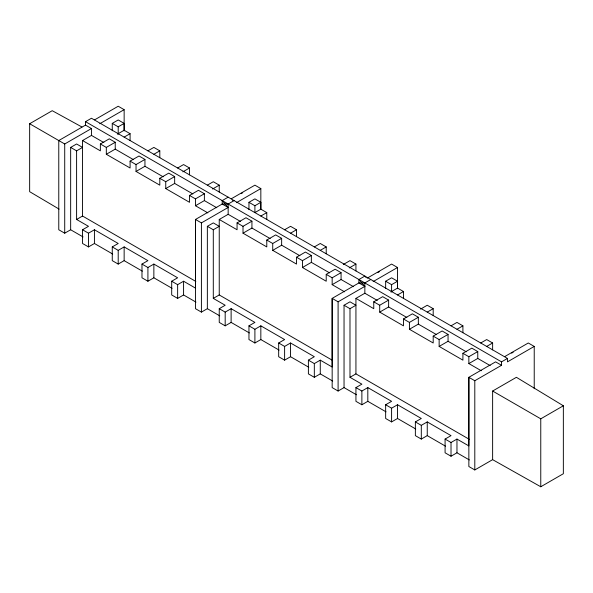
<?xml version="1.0" encoding="UTF-8"?>
<svg xmlns="http://www.w3.org/2000/svg" width="593" height="593" viewBox="0 0 593 593"><rect width="100%" height="100%" fill="white"/><g stroke="black" fill="none" stroke-linecap="round" stroke-linejoin="round"><path stroke-width="0.89" d="M81.923 126.991L52.236 110.698L29.65 123.737L29.65 191.672L59.092 209.107M534.226 388.734L534.226 346.423L507.482 361.863L507.482 358.431L91.463 118.244L85.518 121.676L85.518 125.108L58.774 140.548L58.774 229.765L64.719 233.19L64.719 143.98L91.463 128.54L91.463 135.404L103.864 142.565M64.719 233.19L70.656 229.765L70.656 147.412L76.601 143.98L82.546 147.412L76.601 150.844L70.656 147.412M76.601 150.844L76.601 219.469L88.49 226.333L82.546 229.758L82.546 243.486L88.49 246.918L94.428 243.486L112.655 254.012M88.49 246.918L88.49 233.19L94.428 229.765L118.207 243.486L112.262 246.918L112.262 260.646L118.207 264.078L124.145 260.646L124.145 246.918L118.207 250.35L112.262 246.918M115.235 142.261L106.317 147.412L106.317 154.276L115.235 149.125L115.235 142.261L109.29 138.829L100.373 143.98L100.373 150.844L82.546 140.548L82.546 216.037L195.823 281.438M124.145 130.823L124.145 109.668L118.207 106.236L94.606 119.86M144.951 159.421L136.034 164.565L136.034 171.429L144.951 166.285L144.951 159.421L139.007 155.989L130.089 161.133L130.089 167.997L106.317 154.276M174.661 176.573L165.751 181.725L165.751 188.589L174.661 183.437L174.661 176.573L168.723 173.141L159.806 178.293L159.806 185.157L136.034 171.429M204.377 193.733L195.468 198.877L195.468 205.741L204.377 200.597L204.377 193.733L198.44 190.301L189.523 195.445L189.523 202.309L165.751 188.589M232.612 200.597L234.094 200.597L228.157 204.029L222.212 204.029L195.468 219.469L195.468 308.679L201.405 312.111L201.412 222.901L195.468 219.469L195.468 288.094L183.578 281.23L177.633 284.662L171.696 281.23L171.696 294.958L177.633 298.39L183.578 294.958L195.979 302.119M201.405 312.111L207.35 308.679L207.35 226.333L213.295 222.901L219.24 226.333L213.295 229.758L207.35 226.333M213.295 229.758L213.295 298.39L225.184 305.247L219.24 308.679L219.24 322.407L225.184 325.839L231.122 322.407L249.349 332.932M228.157 197.165L222.212 200.597L222.212 204.029L228.157 207.461L201.412 222.901M225.184 325.839L225.184 312.111L231.122 308.679L254.901 322.407L248.956 325.839L248.956 339.559L254.901 342.991L260.838 339.559L260.838 325.839L254.901 329.271L248.956 325.839M332.517 360.359L219.24 294.958L219.24 219.469L228.157 214.318L228.157 204.029M251.929 221.182L243.011 226.326L243.011 233.19L251.929 228.046L251.929 221.182L245.984 217.75L237.067 222.901L237.067 229.758L219.24 219.469M260.838 209.381L260.838 188.589L254.901 185.157L231.3 198.781M281.645 238.342L272.728 243.486L272.728 250.35L281.645 245.198L281.645 238.342L275.701 234.91L266.783 240.054L266.783 246.918L243.011 233.19M311.355 255.494L302.445 260.646L302.445 267.502L311.355 262.358L311.355 255.494L305.417 252.062L296.5 257.214L296.5 264.07L272.728 250.35M341.071 272.654L332.162 277.798L332.162 284.662L341.071 279.518L341.071 272.654L335.134 269.222L326.217 274.366L326.217 281.23L302.445 267.502M370.788 279.518L364.851 282.943L358.906 282.943L332.162 298.383L332.162 387.6L338.099 391.032L338.099 301.815L332.162 298.383L332.162 367.015L320.272 360.151L314.327 363.583L308.39 360.151L308.39 373.879L314.327 377.304L320.272 373.879L332.673 381.04M338.099 391.032L344.044 387.6L344.044 305.247L349.989 301.815L355.933 305.247L349.989 308.679L344.044 305.247M349.989 308.679L349.989 377.304L361.878 384.168L355.933 387.6L355.933 401.328L361.878 404.76L367.816 401.328L386.043 411.846M366.037 277.457L364.851 276.086L358.906 279.518L358.906 282.943L364.851 286.375L364.851 293.238L377.252 300.399M361.878 404.76L361.878 391.032L367.816 387.6L391.595 401.328L385.65 404.76L385.65 418.48L391.595 421.912L397.532 418.48L397.532 404.76L391.595 408.192L385.65 404.76M338.099 301.815L364.851 286.375L364.851 282.943M388.623 300.102L379.705 305.247L379.705 312.111L388.623 306.966L388.623 300.102L382.678 296.67L373.76 301.815L373.76 308.679L355.933 298.383L355.933 373.879L469.211 439.28M397.532 288.658L397.532 267.502L391.595 264.078L367.208 278.154M418.339 317.255L409.422 322.407L409.422 329.271L418.339 324.119L418.339 317.255L412.394 313.83L403.477 318.975L403.477 325.839L379.705 312.111M448.056 334.415L439.139 339.559L439.139 346.423L448.056 341.279L448.056 334.415L442.111 330.983L433.194 336.127L433.194 342.991L409.422 329.271M477.765 351.567L468.855 356.719L468.855 363.583L477.765 358.431L477.765 351.567L471.828 348.143L462.911 353.287L462.911 360.151L439.139 346.423M492.627 459.657L492.627 391.032L516.399 377.304L563.35 405.782L563.35 473.725L540.764 486.764L492.627 459.657L474.8 469.952L474.8 380.736L468.855 377.304L468.855 445.929L456.966 439.072L451.021 442.504L445.084 439.072L445.084 452.793L451.021 456.225L456.966 452.793L469.367 459.953M474.8 380.736L501.545 365.295L501.545 361.863L507.482 358.431M540.764 486.764L540.764 418.828L563.35 405.782M99.765 123.744L124.145 109.668M82.546 140.548L91.463 135.404M112.262 130.756L112.262 123.388L118.207 119.956L124.145 123.388L124.145 130.712M112.262 123.388L118.207 126.82L124.145 123.388M117.458 134.114L124.145 130.252L130.089 133.684L130.089 140.548M124.145 137.116L130.089 133.684M147.916 150.844L153.861 147.412L159.806 150.844L159.806 157.701M153.861 154.276L159.806 150.844M76.601 219.469L82.546 216.037M177.633 167.997L183.578 164.565L189.523 167.997L189.523 174.861M182.837 171.859L189.523 167.997M207.35 185.157L213.295 181.725L219.24 185.157L219.24 192.013M212.553 189.011L219.24 185.157M241.247 193.577L242.737 192.718M236.459 202.665L260.838 188.589M172.089 288.324L153.861 277.798L147.916 281.23L141.979 277.798L141.979 264.078L147.916 260.646L124.145 246.918M248.956 209.677L248.956 202.309L254.901 198.877L260.838 202.309L260.838 209.633M141.979 264.078L147.916 267.502L153.861 264.078L177.633 277.798L171.696 281.23M248.956 202.309L254.901 205.741L260.838 202.309M254.901 212.605L260.838 209.173L266.783 212.605L266.783 219.469M260.838 216.037L266.783 212.605M284.61 229.758L290.555 226.326L296.5 229.758L296.5 236.622M290.555 233.19L296.5 229.758M213.295 298.39L219.24 294.958M314.327 246.918L320.272 243.486L326.217 246.918L326.217 253.782M320.272 250.35L326.217 246.918M343.303 264.5L349.989 260.646L355.933 264.07L355.933 270.934M349.247 267.932L355.933 264.07M377.941 272.491L379.431 271.638M373.153 281.586L397.532 267.502M308.783 367.245L290.555 356.719L284.61 360.151L278.673 356.719L278.673 342.991L284.61 339.559L260.838 325.839M355.933 298.383L364.851 293.238M385.65 288.598L385.65 281.23L391.595 277.798L397.532 281.23L397.532 288.546M278.673 342.991L284.61 346.423L290.555 342.991L314.327 356.719L308.39 360.151M385.65 281.23L391.595 284.662L397.532 281.23M390.846 291.956L397.532 288.094L403.477 291.526L403.477 298.383M397.532 294.958L403.477 291.526M420.563 309.109L427.249 305.247L433.194 308.679L433.194 315.543M427.249 312.111L433.194 308.679M349.989 377.304L355.933 373.879M451.021 325.839L456.966 322.407L462.911 325.839L462.911 332.703M456.966 329.271L462.911 325.839M480.738 342.991L486.683 339.559L492.627 342.991L492.627 349.855M486.683 346.423L492.627 342.991M504.687 356.615L528.289 342.991L534.226 346.423M511.663 353.131L513.153 352.272M445.476 446.158L427.249 435.64L421.304 439.072L415.367 435.64L415.367 421.912L421.304 418.48L397.532 404.76M415.367 421.912L421.304 425.344L427.249 421.912L451.021 435.64L445.084 439.072M85.518 121.676L501.545 361.863M85.518 125.108L91.463 128.54M501.545 365.295L495.6 361.863L468.855 377.304L468.855 466.521L474.8 469.952M115.235 149.125L133.455 159.65M144.951 166.285L163.171 176.803M174.661 183.437L192.888 193.963M204.377 200.597L216.786 207.758M228.157 214.318L240.558 221.478M251.929 228.046L270.149 238.571M281.645 245.198L299.865 255.724M311.355 262.358L329.582 272.884M341.071 279.518L353.48 286.678M388.623 306.966L406.842 317.485M418.339 324.119L436.559 334.645M448.056 341.279L466.276 351.797M477.765 358.431L490.174 365.592M100.373 143.98L106.317 147.412M130.089 161.133L136.034 164.565M159.806 178.293L165.751 181.725M189.523 195.445L195.468 198.877M237.067 222.901L243.011 226.326M266.783 240.054L272.728 243.486M296.5 257.214L302.445 260.646M326.217 274.366L332.162 277.798M373.76 301.815L379.705 305.247M403.477 318.975L409.422 322.407M433.194 336.127L439.139 339.559M462.911 353.287L468.855 356.719M195.468 205.741L207.869 212.902M332.162 284.662L344.563 291.823M468.855 363.583L481.257 370.744M29.65 123.737L64.719 143.98M492.627 391.032L540.764 418.828M82.546 229.758L88.49 233.19M219.24 308.679L225.184 312.111M355.933 387.6L361.878 391.032M70.656 229.765L83.057 236.926M124.145 260.646L142.372 271.164M207.35 308.679L219.751 315.847M260.838 339.559L279.066 350.085M344.044 387.6L356.445 394.76M397.532 418.48L415.76 429.006M358.906 279.518L364.851 286.375M222.212 200.597L228.157 207.461M456.966 439.072L456.966 452.793M451.021 442.504L451.021 456.225M427.249 421.912L427.249 435.64M421.304 425.344L421.304 439.072M391.595 284.662L391.595 291.978M391.595 408.192L391.595 421.912M367.816 387.6L367.816 401.328M320.272 360.151L320.272 373.879M314.327 363.583L314.327 377.304M290.555 342.991L290.555 356.719M284.61 346.423L284.61 360.151M254.901 205.741L254.901 212.146M254.901 329.271L254.901 342.991M231.122 308.679L231.122 322.407M183.578 281.23L183.578 294.958M177.633 284.662L177.633 298.39M153.861 264.078L153.861 277.798M147.916 267.502L147.916 281.23M118.207 126.82L118.207 134.144M118.207 250.35L118.207 264.078M94.428 229.765L94.428 243.486"/></g></svg>
